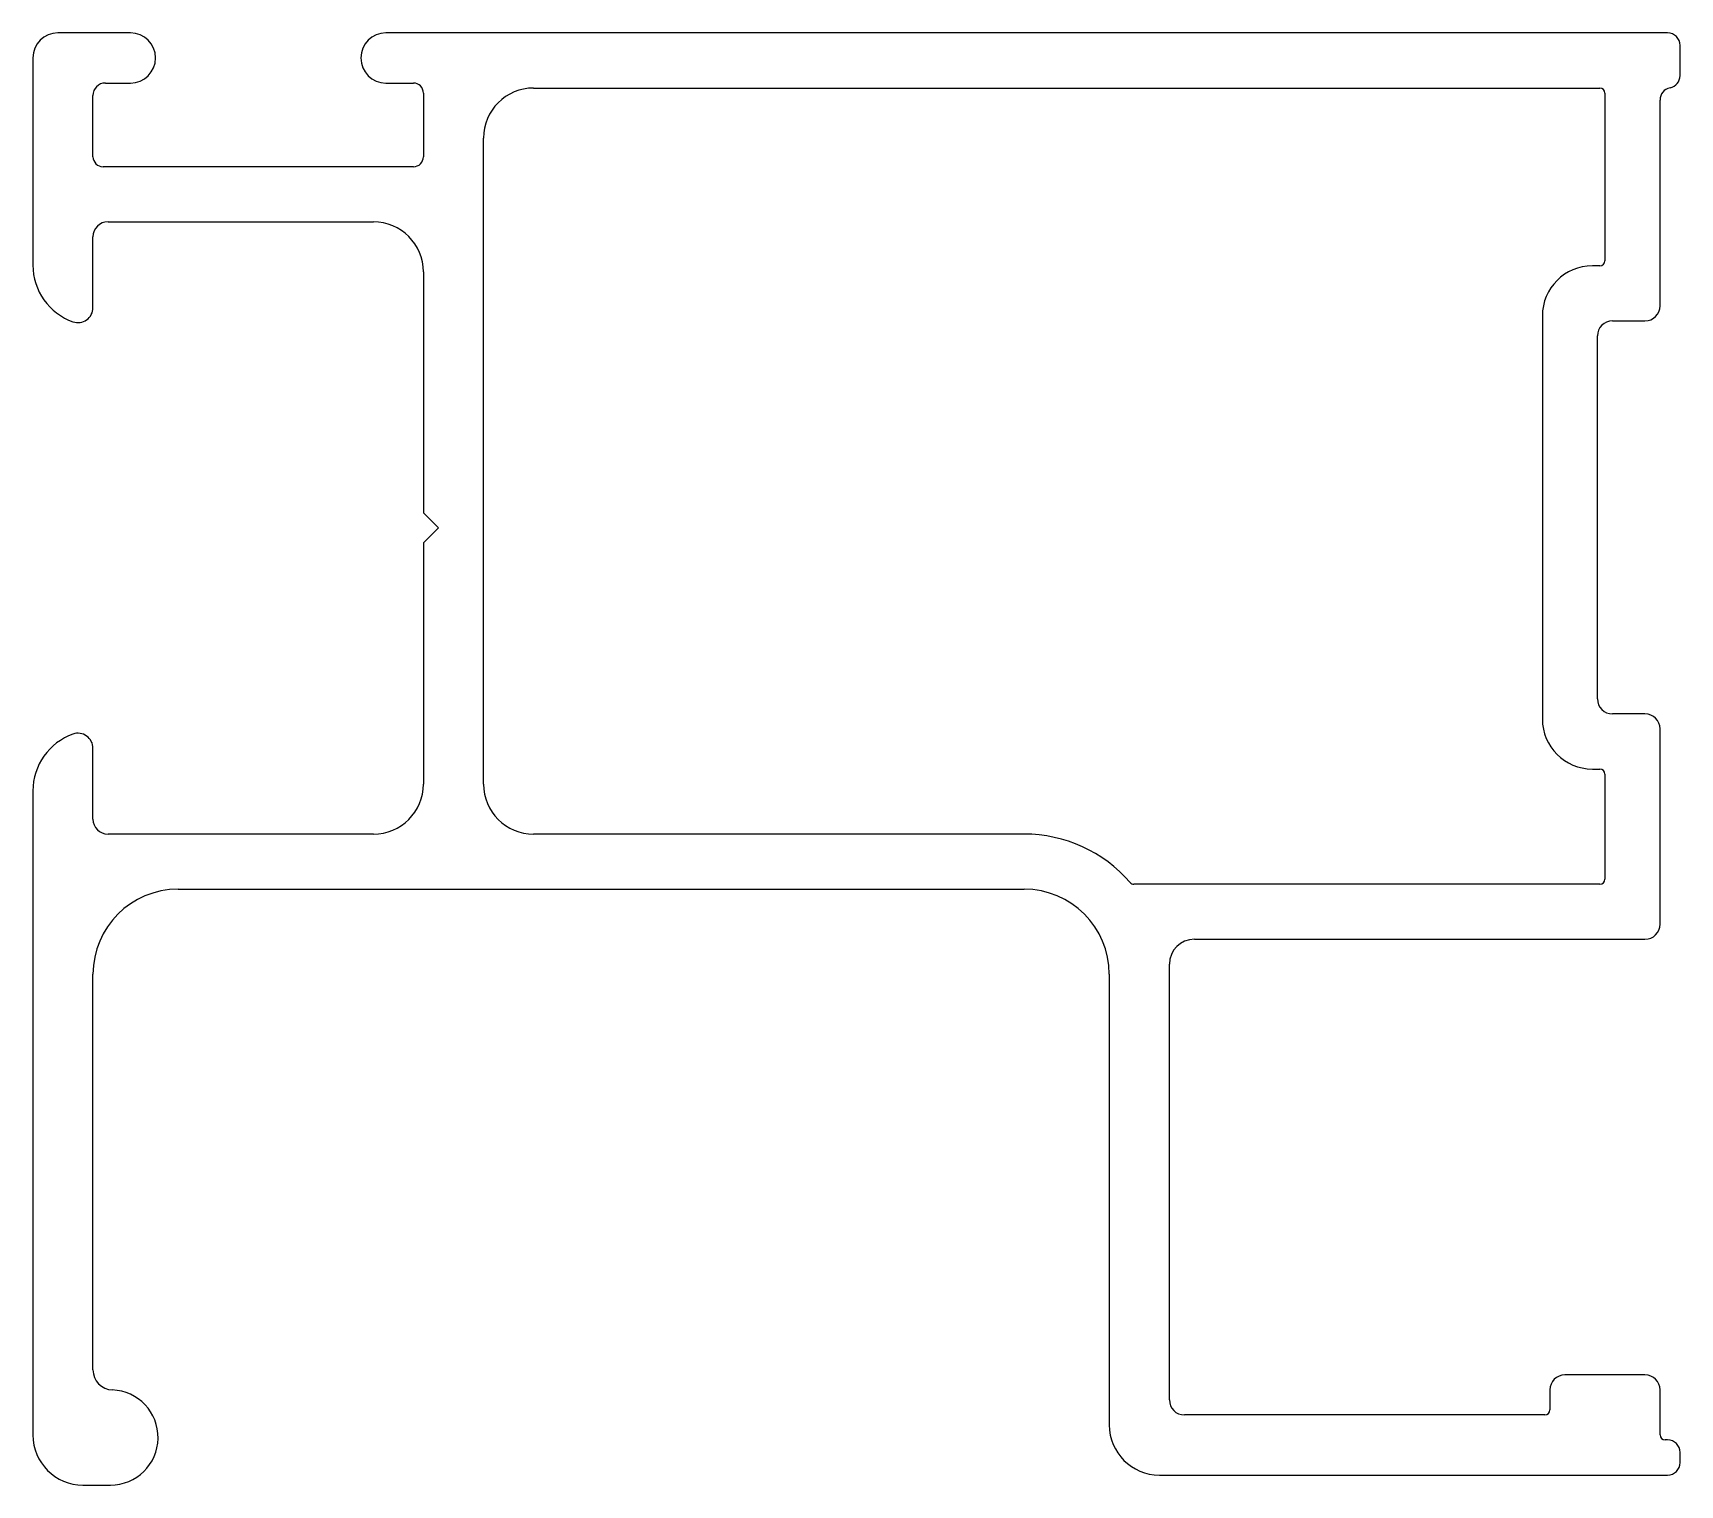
# Model space of a CAD drawing. Extents: x 918.4 to 951.3, y 551.1 to 580.1.
import ezdxf

# ---------------------------------------------------------------- set-up
doc = ezdxf.new("R2010")
doc.units = 0
doc.layers.get('0').update_dxf_attribs({"linetype": 'CONTINUOUS'})

msp = doc.modelspace()

# ---------------------------------------------------------------- linework, layer by layer
for p, q in [((920.31, 580.122), (918.86, 580.122)), ((951.01, 580.122), (925.41, 580.122)), ((951.26, 579.272), (951.26, 579.872)), ((918.36, 579.622), (918.36, 575.484)), ((919.81, 579.122), (920.31, 579.122)), ((925.41, 579.122), (925.96, 579.122)), ((919.56, 577.65), (919.56, 578.872)), ((926.16, 578.922), (926.16, 577.65)), ((928.36, 579.022), (949.66, 579.022)), ((949.76, 578.922), (949.76, 575.572)), ((950.86, 574.672), (950.86, 578.782)), ((927.36, 565.122), (927.36, 578.022)), ((925.96, 577.45), (919.76, 577.45)), ((919.86, 576.35), (925.16, 576.35)), ((919.56, 574.636), (919.56, 576.05)), ((949.66, 575.472), (949.51, 575.472)), ((926.16, 575.35), (926.16, 570.537)), ((948.51, 574.472), (948.51, 566.422)), ((949.91, 574.372), (950.56, 574.372)), ((949.61, 566.822), (949.61, 574.072)), ((926.16, 570.537), (926.46, 570.237)), ((926.46, 570.237), (926.16, 569.937)), ((926.16, 569.937), (926.16, 565.122)), ((950.56, 566.522), (949.91, 566.522)), ((950.86, 562.322), (950.86, 566.222)), ((919.56, 564.422), (919.56, 565.836)), ((949.51, 565.422), (949.66, 565.422)), ((949.76, 565.322), (949.76, 563.222)), ((918.36, 564.987), (918.36, 552.122)), ((925.16, 564.122), (919.86, 564.122)), ((938.16, 564.122), (928.36, 564.122)), ((921.26, 563.022), (938.16, 563.022)), ((949.66, 563.122), (940.351, 563.122)), ((941.56, 562.022), (950.56, 562.022)), ((919.56, 553.421), (919.56, 561.322)), ((939.86, 561.322), (939.86, 552.322)), ((941.06, 552.822), (941.06, 561.522)), ((950.56, 553.322), (948.96, 553.322)), ((948.66, 553.022), (948.66, 552.622)), ((950.86, 552.122), (950.86, 553.022)), ((948.56, 552.522), (941.36, 552.522)), ((951.01, 552.022), (950.96, 552.022)), ((951.26, 551.572), (951.26, 551.772)), ((919.36, 551.122), (919.91, 551.122)), ((940.86, 551.322), (951.01, 551.322))]:
    msp.add_line(p, q)
for centre, radius, start, end in [((918.86, 579.622), 0.5, 90, 180), ((920.31, 579.622), 0.5, 270, 90), ((925.41, 579.622), 0.5, 90, 270), ((951.01, 579.872), 0.25, 0, 90), ((919.81, 578.872), 0.25, 90, 180), ((925.96, 578.922), 0.2, 0, 90), ((951.01, 579.272), 0.25, 281.537, 0), ((928.36, 578.022), 1, 90, 180), ((949.66, 578.922), 0.1, 0, 90), ((951.11, 578.782), 0.25, 101.537, 180), ((919.76, 577.65), 0.2, 180, 270), ((925.96, 577.65), 0.2, 270, 360), ((919.86, 576.05), 0.3, 90, 180), ((925.16, 575.35), 1, 0, 90), ((919.56, 575.484), 1.2, 180, 250.5288), ((949.51, 574.472), 1, 90, 180), ((949.66, 575.572), 0.1, 270, 0), ((919.26, 574.636), 0.3, 250.5288, 0), ((950.56, 574.672), 0.3, 270, 0), ((949.91, 574.072), 0.3, 90, 180), ((949.91, 566.822), 0.3, 180, 270), ((949.51, 566.422), 1, 180, 270), ((950.56, 566.222), 0.3, 0, 90), ((919.56, 564.987), 1.2, 109.4712, 180), ((919.26, 565.836), 0.3, 0, 109.4712), ((949.66, 565.322), 0.1, 0, 90), ((925.16, 565.122), 1, 270, 0), ((928.36, 565.122), 1, 180, 270), ((919.86, 564.422), 0.3, 180, 270), ((938.16, 561.322), 2.8, 40.9327, 90), ((921.26, 561.322), 1.7, 90, 180), ((938.16, 561.322), 1.7, 0, 90), ((940.351, 563.222), 0.1, 220.9327, 270), ((949.66, 563.222), 0.1, 270, 0), ((950.56, 562.322), 0.3, 270, 0), ((941.56, 561.522), 0.5, 90, 180), ((919.96, 553.421), 0.4, 180, 267.8774), ((948.96, 553.022), 0.3, 90, 180), ((950.56, 553.022), 0.3, 0, 90), ((919.91, 552.072), 0.95, 270, 87.8774), ((941.36, 552.822), 0.3, 180, 270), ((948.56, 552.622), 0.1, 270, 0), ((919.36, 552.122), 1, 180, 270), ((940.86, 552.322), 1, 180, 270), ((950.96, 552.122), 0.1, 180, 270), ((951.01, 551.772), 0.25, 0, 90), ((951.01, 551.572), 0.25, 270, 0)]:
    msp.add_arc(centre, radius, start, end)

doc.saveas('drawing.dxf')
